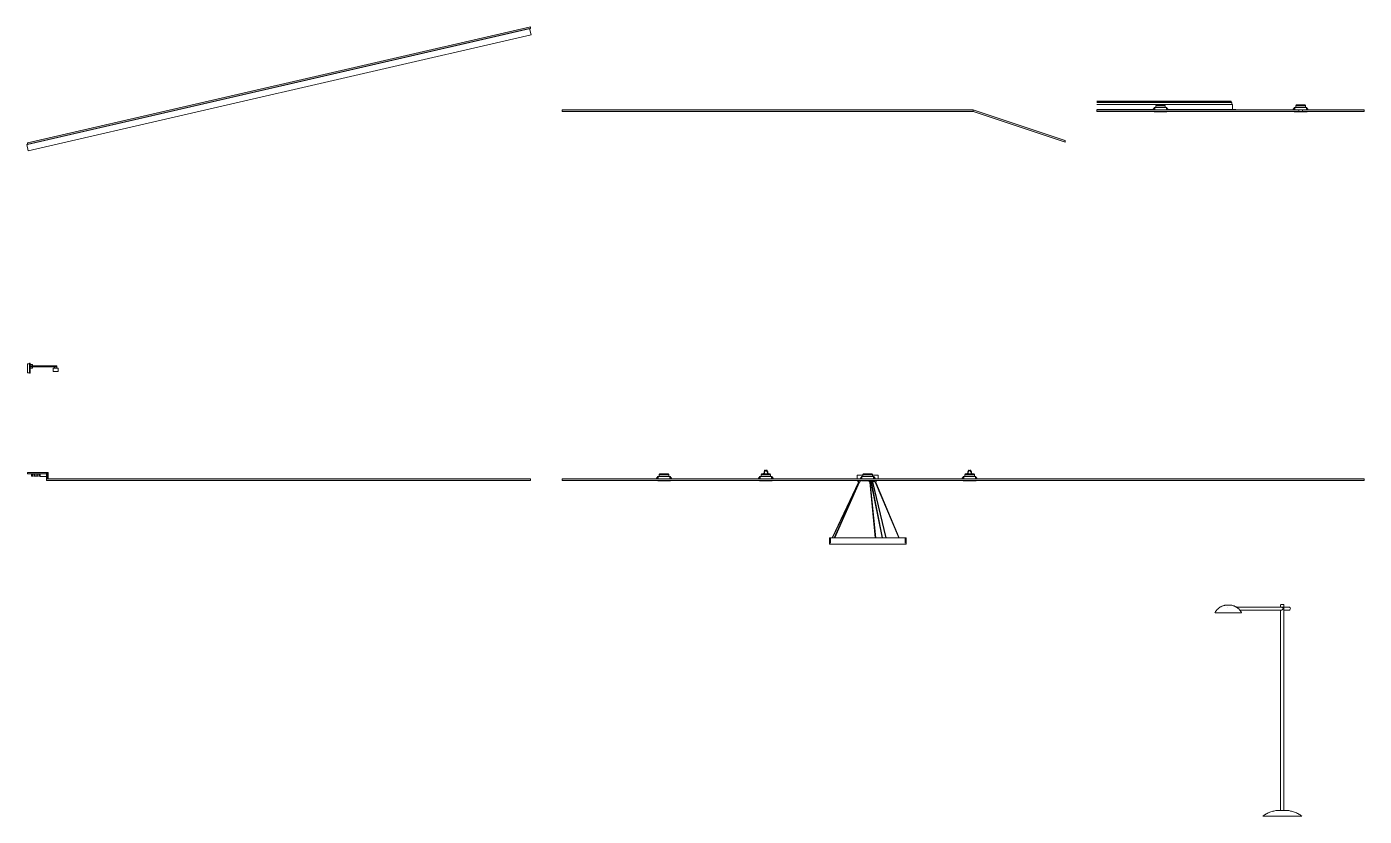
# Model space of a CAD drawing. Header units: centimetres. Extents: x -1760 to -168, y 8 to 673.
# Drawn here: x -1760 to -709, y 8 to 628 of the extents above; entities that cross this region are included whole.
import ezdxf

# ---------------------------------------------------------------- set-up
doc = ezdxf.new("R2010")
doc.units = ezdxf.units.CM
for name, color, linetype, lineweight in [('A-CLNG', 7, 'Continuous', 15), ('A-CLNG-PATT', 7, 'Continuous', 15), ('A-GENM', 7, 'Continuous', 9), ('A-GLAZ-CWMG', 7, 'Continuous', 9), ('A-WALL', 7, 'Continuous', 9), ('A-WALL-PATT', 7, 'Continuous', 9), ('E-LITE-EQPM', 7, 'Continuous', 9)]:
    doc.layers.add(name, color=color, linetype=linetype, lineweight=lineweight)

# ---------------------------------------------------------------- blocks, each defined once
blk = doc.blocks.new('Rectangular Mullion - TEC_LAMEL-1615011-3-3')
at = {"layer": 'A-GLAZ-CWMG', "color": 253, "lineweight": 5, "true_color": 0xaaaaaa}
for p, q in [((-1364.7, 627.1), (-1759.7, 535.9)), ((-1758.6, 531), (-1363.6, 622.2)), ((-1363.6, 622.2), (-1364.7, 627.1)), ((-1759.7, 535.9), (-1758.6, 531))]:
    blk.add_line(p, q, dxfattribs=at)
blk = doc.blocks.new('ClearAccent-RS060B-3D - 1xLED5-36-_830-1748872-3-3')
at = {"layer": 'E-LITE-EQPM', "lineweight": 5}
for p, q in [((-1263.9, 275.1), (-1265.2, 273.2)), ((-1264.9, 273.2), (-1263.7, 275)), ((-1263.7, 275), (-1263.9, 275.1)), ((-1263.7, 275), (-1263.7, 273.3)), ((-1263.7, 275), (-1254.6, 275)), ((-1263.7, 273.3), (-1263.6, 273.2)), ((-1263.7, 273.3), (-1254.6, 273.3)), ((-1262.9, 275.2), (-1263.1, 275)), ((-1262.5, 277), (-1262.9, 276.6)), ((-1262.9, 276.6), (-1262.9, 275.2)), ((-1255.4, 276.6), (-1262.9, 276.6)), ((-1262.9, 275.2), (-1255.4, 275.2)), ((-1255.4, 275.2), (-1262.9, 275.2)), ((-1262.5, 277), (-1255.8, 277)), ((-1262.4, 275.2), (-1262.4, 275)), ((-1255.4, 276.6), (-1255.8, 277)), ((-1255.8, 275), (-1255.8, 275.2)), ((-1255.4, 275.2), (-1255.4, 276.6)), ((-1255.2, 275), (-1255.4, 275.2)), ((-1254.4, 275.1), (-1254.6, 275)), ((-1254.6, 275), (-1253.3, 273.2)), ((-1254.6, 273.3), (-1254.6, 275)), ((-1254.6, 273.2), (-1254.6, 273.3)), ((-1253.1, 273.2), (-1254.4, 275.1)), ((-1264.1, 272), (-1264.1, 271.5)), ((-1254.1, 271.5), (-1264.1, 271.5)), ((-1254.1, 271.5), (-1254.1, 272))]:
    blk.add_line(p, q, dxfattribs=at)
blk = doc.blocks.new('Stehleuchte Verlängerungsarm - 1521lm _ 2700K _ 1600x600mm-1640303-3-3')
at = {"layer": 'E-LITE-EQPM', "lineweight": 5}
for p, q in [((-816.2, 172.4), (-816.4, 172.4)), ((-774.4, 172.4), (-809.7, 172.4)), ((-806.8, 169.9), (-774.4, 169.9)), ((-774.8, 174.3), (-774.8, 172.4)), ((-774.8, 170), (-774.8, 12.5)), ((-773.1, 174.3), (-774.4, 174.3)), ((-774.4, 174.3), (-772.6, 174.3)), ((-772.6, 174.3), (-772.4, 174.3)), ((-768.1, 172.4), (-772.6, 172.4)), ((-772.6, 169.9), (-768.1, 169.9)), ((-772.2, 172), (-772.2, 174.3)), ((-772.2, 12.5), (-772.2, 170.3)), ((-808.6, 168), (-826.2, 168)), ((-805.6, 168), (-808.6, 168)), ((-788.7, 8), (-784.3, 8)), ((-784.3, 8), (-758.3, 8))]:
    blk.add_line(p, q, dxfattribs=at)
at = {"layer": 'E-LITE-EQPM', "lineweight": 5, "flags": 128}
for points in [[(-826.4, 168), (-826.2, 168.4), (-825.9, 168.8), (-825.7, 169.1), (-825.5, 169.5), (-825.2, 169.8), (-824.9, 170.2), (-824.6, 170.5), (-824.3, 170.8), (-824, 171.1), (-823.7, 171.4), (-823.3, 171.7), (-823, 171.9), (-822.6, 172.2), (-822.3, 172.4), (-821.9, 172.6), (-821.5, 172.8), (-821.1, 173), (-820.7, 173.2), (-820.3, 173.3), (-819.9, 173.5), (-819.4, 173.6), (-819, 173.7), (-818.6, 173.8), (-818.2, 173.9), (-817.7, 173.9), (-817.3, 174), (-816.9, 174), (-816.6, 174)], [(-815.5, 174), (-815.5, 174), (-815.5, 174), (-815.5, 174), (-815.5, 174), (-815.6, 174), (-815.6, 174), (-815.6, 174), (-815.6, 174), (-815.7, 174), (-815.7, 174), (-815.7, 174), (-815.7, 174), (-815.8, 174), (-815.8, 174), (-815.8, 174), (-815.8, 174), (-815.9, 174), (-815.9, 174), (-815.9, 174), (-816, 174), (-816, 174), (-816, 174), (-816, 174), (-816.1, 174), (-816.1, 174), (-816.1, 174), (-816.1, 174), (-816.2, 174), (-816.2, 174), (-816.2, 174), (-816.2, 174), (-816.3, 174), (-816.3, 174), (-816.3, 174), (-816.3, 174), (-816.4, 174), (-816.4, 174), (-816.4, 174), (-816.4, 174), (-816.4, 174), (-816.5, 174), (-816.5, 174), (-816.5, 174), (-816.5, 174), (-816.5, 174), (-816.5, 174), (-816.6, 174), (-816.6, 174), (-816.6, 174), (-816.6, 174), (-816.6, 174), (-816.6, 174), (-816.6, 174), (-816.6, 174), (-816.6, 174), (-816.6, 174), (-816.6, 174), (-816.6, 174), (-816.6, 174)], [(-816.6, 174), (-816.6, 174), (-816.6, 174), (-816.6, 174), (-816.6, 174), (-816.6, 174), (-816.6, 174), (-816.6, 174), (-816.6, 174), (-816.6, 174), (-816.6, 174), (-816.6, 174), (-816.6, 174), (-816.5, 174), (-816.5, 174), (-816.5, 174), (-816.5, 174), (-816.5, 174), (-816.5, 174), (-816.4, 174), (-816.4, 174)], [(-816.4, 174), (-816.4, 174), (-816.4, 174), (-816.4, 174), (-816.3, 174), (-816.3, 174), (-816.3, 174), (-816.3, 174), (-816.3, 174), (-816.2, 174), (-816.2, 174), (-816.2, 174), (-816.2, 174), (-816.1, 174), (-816.1, 174), (-816.1, 174), (-816, 174), (-816, 174), (-816, 174), (-816, 174), (-815.9, 174), (-815.9, 174), (-815.9, 174), (-815.8, 174), (-815.8, 174), (-815.8, 174), (-815.8, 174), (-815.7, 174), (-815.7, 174), (-815.7, 174), (-815.7, 174), (-815.6, 174), (-815.6, 174), (-815.6, 174), (-815.6, 174), (-815.5, 174), (-815.5, 174), (-815.5, 174), (-815.5, 174), (-815.5, 174), (-815.4, 174), (-815.4, 174), (-815.4, 174), (-815.4, 174), (-815.4, 174), (-815.4, 174), (-815.3, 174), (-815.3, 174), (-815.3, 174), (-815.3, 174), (-815.3, 174), (-815.3, 174), (-815.3, 174), (-815.3, 174), (-815.3, 174), (-815.3, 174), (-815.3, 174), (-815.3, 174), (-815.2, 174), (-815.2, 174)], [(-815.2, 174), (-815.2, 174), (-815.3, 174), (-815.3, 174), (-815.3, 174), (-815.3, 174), (-815.3, 174), (-815.3, 174), (-815.3, 174), (-815.3, 174), (-815.3, 174), (-815.3, 174), (-815.3, 174), (-815.3, 174), (-815.4, 174), (-815.4, 174), (-815.4, 174), (-815.4, 174), (-815.4, 174), (-815.4, 174), (-815.5, 174)], [(-815.2, 174), (-814.8, 174), (-814.4, 173.9), (-813.9, 173.9), (-813.5, 173.8), (-813.1, 173.8), (-812.7, 173.7), (-812.2, 173.5), (-811.8, 173.4), (-811.4, 173.3), (-811, 173.1), (-810.6, 172.9), (-810.2, 172.7), (-809.8, 172.5), (-809.5, 172.3), (-809.1, 172.1), (-808.7, 171.8), (-808.4, 171.5), (-808.1, 171.3), (-807.7, 171), (-807.4, 170.7), (-807.1, 170.3), (-806.8, 170), (-806.6, 169.7), (-806.3, 169.3), (-806.1, 169), (-805.8, 168.6), (-805.6, 168.2), (-805.5, 168)], [(-788.7, 8), (-788.1, 8.5), (-787.5, 9), (-786.8, 9.4), (-786.1, 9.8), (-785.4, 10.2), (-784.7, 10.6), (-783.9, 10.9), (-783.2, 11.2), (-782.4, 11.5), (-781.6, 11.7), (-780.9, 11.9), (-780.1, 12.1), (-779.3, 12.2), (-778.5, 12.4), (-777.7, 12.4), (-776.9, 12.5), (-776.1, 12.5), (-776, 12.5)], [(-775.3, 12.5), (-775.4, 12.5), (-775.4, 12.5), (-775.5, 12.5), (-775.6, 12.5), (-775.6, 12.5), (-775.7, 12.5), (-775.7, 12.5), (-775.8, 12.5), (-775.8, 12.5), (-775.9, 12.5), (-775.9, 12.5), (-775.9, 12.5), (-776, 12.5), (-776, 12.5), (-776, 12.5), (-776, 12.5), (-776, 12.5), (-776, 12.5), (-776, 12.5), (-776, 12.5)], [(-776, 12.5), (-776, 12.5), (-776, 12.5), (-776, 12.5), (-776, 12.5), (-776, 12.5), (-776, 12.5), (-775.9, 12.5), (-775.9, 12.5), (-775.9, 12.5), (-775.8, 12.5), (-775.8, 12.5), (-775.8, 12.5), (-775.7, 12.5), (-775.7, 12.5), (-775.6, 12.5), (-775.5, 12.5), (-775.5, 12.5), (-775.4, 12.5), (-775.3, 12.5), (-775.3, 12.5), (-775.2, 12.5), (-775.1, 12.5), (-775, 12.5), (-775, 12.5), (-774.9, 12.5), (-774.8, 12.5), (-774.7, 12.5), (-774.6, 12.5), (-774.5, 12.5), (-774.4, 12.5), (-774.3, 12.5), (-774.2, 12.5), (-774.1, 12.5), (-774, 12.5), (-773.9, 12.5), (-773.8, 12.5), (-773.7, 12.5), (-773.6, 12.5), (-773.5, 12.5), (-773.4, 12.5), (-773.3, 12.5), (-773.2, 12.5), (-773.1, 12.5), (-773, 12.5), (-772.9, 12.5), (-772.8, 12.5), (-772.7, 12.5), (-772.6, 12.5), (-772.5, 12.5), (-772.4, 12.5), (-772.4, 12.5), (-772.3, 12.5), (-772.2, 12.5), (-772.1, 12.5), (-772, 12.5), (-771.9, 12.5), (-771.9, 12.5), (-771.8, 12.5), (-771.7, 12.5)], [(-771, 12.5), (-771, 12.5), (-771, 12.5), (-771, 12.5), (-771, 12.5), (-771, 12.5), (-771, 12.5), (-771.1, 12.5), (-771.1, 12.5), (-771.1, 12.5), (-771.2, 12.5), (-771.2, 12.5), (-771.3, 12.5), (-771.3, 12.5), (-771.4, 12.5), (-771.4, 12.5), (-771.5, 12.5), (-771.5, 12.5), (-771.6, 12.5), (-771.7, 12.5), (-771.7, 12.5), (-771.8, 12.5), (-771.9, 12.5), (-772, 12.5), (-772, 12.5), (-772.1, 12.5), (-772.2, 12.5), (-772.3, 12.5), (-772.4, 12.5), (-772.5, 12.5), (-772.6, 12.5), (-772.7, 12.5), (-772.8, 12.5), (-772.9, 12.5), (-773, 12.5), (-773.1, 12.5), (-773.2, 12.5), (-773.3, 12.5), (-773.4, 12.5), (-773.5, 12.5), (-773.6, 12.5), (-773.7, 12.5), (-773.8, 12.5), (-773.9, 12.5), (-774, 12.5), (-774.1, 12.5), (-774.2, 12.5), (-774.3, 12.5), (-774.4, 12.5), (-774.5, 12.5), (-774.6, 12.5), (-774.7, 12.5), (-774.7, 12.5), (-774.8, 12.5), (-774.9, 12.5), (-775, 12.5), (-775.1, 12.5), (-775.2, 12.5), (-775.2, 12.5), (-775.3, 12.5)], [(-771.7, 12.5), (-771.6, 12.5), (-771.6, 12.5), (-771.5, 12.5), (-771.4, 12.5), (-771.4, 12.5), (-771.3, 12.5), (-771.3, 12.5), (-771.2, 12.5), (-771.2, 12.5), (-771.2, 12.5), (-771.1, 12.5), (-771.1, 12.5), (-771.1, 12.5), (-771, 12.5), (-771, 12.5), (-771, 12.5), (-771, 12.5), (-771, 12.5), (-771, 12.5), (-771, 12.5)], [(-771, 12.5), (-770.2, 12.5), (-769.4, 12.4), (-768.5, 12.4), (-767.7, 12.2), (-767, 12.1), (-766.2, 11.9), (-765.4, 11.7), (-764.6, 11.5), (-763.9, 11.2), (-763.1, 10.9), (-762.4, 10.6), (-761.6, 10.2), (-760.9, 9.8), (-760.2, 9.4), (-759.6, 9), (-758.9, 8.5), (-758.3, 8), (-758.3, 8)]]:
    blk.add_lwpolyline(points, dxfattribs=at)
at = {"layer": 'E-LITE-EQPM', "lineweight": 5}
for start_param, end_param in [(4.712389, 6.49927), (2.925508, 4.712389)]:
    blk.add_ellipse((-768.1, 171.2), major_axis=(0, 1.27), ratio=0.707107, start_param=start_param, end_param=end_param, dxfattribs=at)
for points, knots in [([(-774.5, 172.4), (-774.5, 172.4), (-774.5, 172.4), (-774.4, 172.4), (-774.2, 172.4), (-774.1, 172.4), (-774, 172.3), (-773.9, 172.3), (-773.8, 172.2), (-773.7, 172.2), (-773.6, 172.1), (-773.4, 172), (-773.3, 171.8), (-773.2, 171.7), (-773.1, 171.7), (-773.1, 171.6), (-773, 171.6), (-773, 171.5), (-772.9, 171.4), (-772.9, 171.3), (-772.9, 171.2)], [0.4722222, 0.4722222, 0.4722222, 0.4722222, 0.5, 0.5277778, 0.5555556, 0.6111111, 0.6388889, 0.6666667, 0.6805556, 0.6944444, 0.7222222, 0.7777778, 0.8333333, 0.8611111, 0.875, 0.8888889, 0.9027778, 0.9166667, 0.9444444, 1, 1, 1, 1]), ([(-772.9, 171.2), (-772.9, 171.1), (-772.9, 171), (-773, 170.8), (-773, 170.8), (-773.1, 170.7), (-773.1, 170.7), (-773.2, 170.6), (-773.3, 170.5), (-773.4, 170.4), (-773.6, 170.2), (-773.7, 170.2), (-773.8, 170.1), (-773.8, 170.1), (-773.9, 170.1), (-774, 170), (-774.1, 170), (-774.2, 169.9), (-774.4, 169.9), (-774.5, 169.9), (-774.5, 169.9), (-774.5, 169.9)], [0, 0, 0, 0, 0.0555556, 0.0833333, 0.0972222, 0.1111111, 0.125, 0.1388889, 0.1666667, 0.2222222, 0.2777778, 0.3055556, 0.3194444, 0.3333333, 0.3472222, 0.3611111, 0.3888889, 0.4444444, 0.4722222, 0.5, 0.5277778, 0.5277778, 0.5277778, 0.5277778]), ([(-773.3, 172.2), (-773.3, 172.2), (-773.3, 172.2), (-773.4, 172.2), (-773.4, 172.1), (-773.4, 172.1)], [0.66666667, 0.66666667, 0.66666667, 0.66666667, 0.68055556, 0.69444444, 0.71535118, 0.71535118, 0.71535118, 0.71535118]), ([(-772.9, 172.4), (-772.9, 172.4), (-772.9, 172.4), (-773, 172.3), (-773.1, 172.3), (-773.2, 172.3), (-773.2, 172.2), (-773.3, 172.2)], [0.57135922, 0.57135922, 0.57135922, 0.57135922, 0.58333333, 0.61111111, 0.63888889, 0.65277778, 0.66666667, 0.66666667, 0.66666667, 0.66666667]), ([(-772.4, 171.2), (-772.4, 171.3), (-772.3, 171.4), (-772.3, 171.5), (-772.3, 171.6), (-772.3, 171.6), (-772.3, 171.7), (-772.2, 171.7), (-772.2, 171.8), (-772.2, 172), (-772.2, 172.1), (-772.2, 172.2), (-772.2, 172.2), (-772.2, 172.3), (-772.3, 172.3), (-772.3, 172.3), (-772.3, 172.4), (-772.3, 172.4), (-772.4, 172.4)], [0, 0, 0, 0, 0.0555556, 0.0833333, 0.0972222, 0.1111111, 0.125, 0.1388889, 0.1666667, 0.2222222, 0.2777778, 0.3055556, 0.3194444, 0.3333333, 0.3472222, 0.3611111, 0.3888889, 0.4020958, 0.4020958, 0.4020958, 0.4020958]), ([(-772.2, 170.3), (-772.2, 170.3), (-772.2, 170.4), (-772.2, 170.5), (-772.2, 170.6), (-772.3, 170.7), (-772.3, 170.7), (-772.3, 170.8), (-772.3, 170.8), (-772.3, 171), (-772.4, 171.1), (-772.4, 171.2)], [0.7577495, 0.7577495, 0.7577495, 0.7577495, 0.7777778, 0.8333333, 0.8611111, 0.875, 0.8888889, 0.9027778, 0.9166667, 0.9444444, 1, 1, 1, 1])]:
    blk.add_open_spline(points, degree=3, knots=knots, dxfattribs=at)
blk = doc.blocks.new('LED STRIP PHOTO_0010 - LED-1642415-3-3')
at = {"layer": 'E-LITE-EQPM', "lineweight": 5}
for p, q in [((-1749.1, 277), (-1744.1, 277)), ((-1749.1, 275), (-1749.1, 277)), ((-1744.1, 275), (-1749.1, 275)), ((-1744.1, 275), (-1744.1, 277))]:
    blk.add_line(p, q, dxfattribs=at)
blk = doc.blocks.new('TRACK LIGHT MAYTONI SYS LINE - 180-1621506-3-3')
at = {"layer": 'E-LITE-EQPM', "lineweight": 5}
for p, q in [((-1183.6, 273.2), (-1183.6, 273.3)), ((-1180.6, 277.4), (-1181.2, 277.4)), ((-1181.2, 277), (-1181.2, 277.4)), ((-1181.1, 277.1), (-1181.1, 277)), ((-1181.1, 277.1), (-1180, 277.1)), ((-1180.2, 278.9), (-1180.6, 278.9)), ((-1180.6, 277.4), (-1180.6, 278.9)), ((-1180.3, 278.6), (-1180.3, 277.2)), ((-1180.3, 278.6), (-1179.9, 278.6)), ((-1180, 277.2), (-1180.3, 277.2)), ((-1179.7, 279.6), (-1180.2, 279.6)), ((-1180.2, 278.9), (-1180.2, 279.6)), ((-1179.5, 279.9), (-1180.1, 279.9)), ((-1180.1, 279.8), (-1180.1, 279.9)), ((-1180.1, 279.8), (-1179.7, 279.8)), ((-1180, 277.2), (-1180, 277.1)), ((-1179.9, 279.4), (-1179.9, 278.6)), ((-1179.9, 279.4), (-1178.3, 279.4)), ((-1179.7, 279.6), (-1179.7, 279.8)), ((-1179.5, 279.9), (-1179.5, 279.6)), ((-1178.8, 279.6), (-1179.5, 279.6)), ((-1178.8, 279.6), (-1178.8, 279.9)), ((-1178.2, 279.9), (-1178.8, 279.9)), ((-1178.6, 279.8), (-1178.6, 279.6)), ((-1178.6, 279.8), (-1178.2, 279.8)), ((-1178.1, 279.6), (-1178.6, 279.6)), ((-1178.3, 278.6), (-1178.3, 279.4)), ((-1178.3, 278.6), (-1178, 278.6)), ((-1178, 277.2), (-1178.3, 277.2)), ((-1178.3, 277.1), (-1178.3, 277.2)), ((-1178.3, 277.1), (-1177.2, 277.1)), ((-1178.2, 279.9), (-1178.2, 279.8)), ((-1178.1, 279.6), (-1178.1, 278.9)), ((-1177.7, 278.9), (-1178.1, 278.9)), ((-1178, 277.2), (-1178, 278.6)), ((-1177.7, 278.9), (-1177.7, 277.4)), ((-1177.1, 277.4), (-1177.7, 277.4)), ((-1177.2, 277), (-1177.2, 277.1)), ((-1177.1, 277.4), (-1177.1, 277)), ((-1174.6, 273.3), (-1174.6, 273.2))]:
    blk.add_line(p, q, dxfattribs=at)
blk = doc.blocks.new('Nachttisch-Leuchte Gelenkarm - 470lm _ 3200K _ 220x420-V9-3-3')
at = {"layer": 'E-LITE-EQPM', "lineweight": 5}
for p, q in [((-1759.1, 356.6), (-1759.1, 363.6)), ((-1759.1, 363.6), (-1757.6, 363.6)), ((-1757.6, 356.1), (-1757.6, 364.1)), ((-1757.6, 364.1), (-1757.1, 364.1)), ((-1757.1, 364.1), (-1757.1, 356.1)), ((-1757.1, 358.5), (-1757.1, 358.5)), ((-1757.1, 358), (-1757.1, 358)), ((-1757.1, 358), (-1757.1, 358)), ((-1757.1, 357.5), (-1757.1, 357.5)), ((-1757, 363.1), (-1756, 363.1)), ((-1757, 363.1), (-1757, 362.1)), ((-1756, 362.1), (-1757, 362.1)), ((-1757, 361.1), (-1756, 361.1)), ((-1757, 361.1), (-1757, 360.1)), ((-1756, 360.1), (-1757, 360.1)), ((-1756.8, 362.1), (-1756.8, 361.1)), ((-1756, 363.1), (-1755.2, 363.1)), ((-1756, 362.1), (-1755.9, 362.1)), ((-1755.9, 361.1), (-1756, 361.1)), ((-1755.2, 360.1), (-1756, 360.1)), ((-1755.8, 362.1), (-1755.7, 362.1)), ((-1755.7, 361.1), (-1755.8, 361.1)), ((-1755.6, 362.1), (-1755.6, 362.1)), ((-1755.6, 362.1), (-1755.5, 362.1)), ((-1755.5, 361.1), (-1755.6, 361.1)), ((-1755.6, 361.1), (-1755.6, 361.1)), ((-1755.5, 362.1), (-1736.5, 362.1)), ((-1736.5, 361.1), (-1755.5, 361.1)), ((-1755.2, 362.1), (-1755.2, 363.1)), ((-1755.2, 360.1), (-1755.2, 361.1)), ((-1739, 360.1), (-1739, 357.6)), ((-1735, 360.1), (-1739, 360.1)), ((-1739, 357.6), (-1735, 357.6)), ((-1737.8, 361.1), (-1737.8, 360.1)), ((-1736.5, 362.1), (-1736.2, 362.1)), ((-1736.4, 361.1), (-1736.5, 361.1)), ((-1736.3, 361.1), (-1736.3, 361.1)), ((-1736.2, 361.1), (-1736.2, 362.1)), ((-1736.2, 360.1), (-1736.2, 361.1)), ((-1735, 357.6), (-1735, 360.1)), ((-1757.6, 356.6), (-1759.1, 356.6)), ((-1757.1, 356.1), (-1757.6, 356.1))]:
    blk.add_line(p, q, dxfattribs=at)
blk = doc.blocks.new('TRACK LIGHT MAYTONI SYS G - TRACK LIGHT MAYTONI SYS-1679059-3-3')
at = {"layer": 'E-LITE-EQPM', "lineweight": 5}
for p, q in [((-813.7, 569.9), (-919.1, 569.9)), ((-919.1, 569.8), (-813.7, 569.8)), ((-813.6, 569.6), (-919.1, 569.6)), ((-813.2, 568.9), (-919.1, 568.9)), ((-812.6, 567.4), (-919.1, 567.4)), ((-814.1, 569.8), (-814.1, 569.6)), ((-813.7, 569.9), (-813.7, 569.8)), ((-813.6, 569.6), (-813.6, 568.9)), ((-813.2, 568.9), (-813.2, 567.4)), ((-812.6, 567.4), (-812.6, 563.4)), ((-875, 563.4), (-919.1, 563.4)), ((-919.1, 561.8), (-874.1, 561.8)), ((-873.7, 563.4), (-874.8, 563.4)), ((-863.5, 563.4), (-864.6, 563.4)), ((-864.1, 561.8), (-812.6, 561.8)), ((-810.1, 563.4), (-863.2, 563.4)), ((-812.6, 562), (-812.6, 561.8)), ((-810.1, 563.4), (-810.1, 563.2))]:
    blk.add_line(p, q, dxfattribs=at)
blk = doc.blocks.new('ClearAccent-RS060B-3D - 1xLED5-36-_830 IP44-V10-3-3')
at = {"layer": 'E-LITE-EQPM', "lineweight": 5}
for p, q in [((-873.9, 565.1), (-875.2, 563.2)), ((-874.9, 563.2), (-873.7, 565)), ((-874.1, 562), (-874.1, 561.5)), ((-864.1, 561.5), (-874.1, 561.5)), ((-873.7, 565), (-873.9, 565.1)), ((-873.7, 565), (-873.7, 563.3)), ((-873.7, 565), (-864.6, 565)), ((-873.7, 563.3), (-873.6, 563.2)), ((-873.7, 563.3), (-864.6, 563.3)), ((-872.9, 565.2), (-873.1, 565)), ((-872.5, 567), (-872.9, 566.6)), ((-872.9, 566.6), (-872.9, 565.2)), ((-865.4, 566.6), (-872.9, 566.6)), ((-872.9, 565.2), (-865.4, 565.2)), ((-865.4, 565.2), (-872.9, 565.2)), ((-872.5, 567), (-865.8, 567)), ((-872.4, 565.2), (-872.4, 565)), ((-865.4, 566.6), (-865.8, 567)), ((-865.8, 565), (-865.8, 565.2)), ((-865.4, 565.2), (-865.4, 566.6)), ((-865.2, 565), (-865.4, 565.2)), ((-864.4, 565.1), (-864.6, 565)), ((-864.6, 565), (-863.3, 563.2)), ((-864.6, 563.3), (-864.6, 565)), ((-864.6, 563.2), (-864.6, 563.3)), ((-863.1, 563.2), (-864.4, 565.1)), ((-864.1, 561.5), (-864.1, 562))]:
    blk.add_line(p, q, dxfattribs=at)
blk = doc.blocks.new('ClearAccent-RS060B-3D - 1xLED5-36-_830 IP44-V11-3-3')
at = {"layer": 'E-LITE-EQPM', "lineweight": 5}
for p, q in [((-763.9, 565.1), (-765.2, 563.2)), ((-764.9, 563.2), (-763.7, 565)), ((-764.1, 562), (-764.1, 561.5)), ((-754.1, 561.5), (-764.1, 561.5)), ((-763.7, 565), (-763.9, 565.1)), ((-763.7, 565), (-763.7, 563.3)), ((-763.7, 565), (-754.6, 565)), ((-763.7, 563.3), (-763.6, 563.2)), ((-763.7, 563.3), (-754.6, 563.3)), ((-762.9, 565.2), (-763.1, 565)), ((-762.5, 567), (-762.9, 566.6)), ((-762.9, 566.6), (-762.9, 565.2)), ((-755.4, 566.6), (-762.9, 566.6)), ((-762.9, 565.2), (-755.4, 565.2)), ((-755.4, 565.2), (-762.9, 565.2)), ((-762.5, 567), (-755.8, 567)), ((-762.4, 565.2), (-762.4, 565)), ((-761.6, 562), (-756.7, 562)), ((-760.7, 563.2), (-757.6, 563.2)), ((-755.4, 566.6), (-755.8, 567)), ((-755.8, 565), (-755.8, 565.2)), ((-755.4, 565.2), (-755.4, 566.6)), ((-755.2, 565), (-755.4, 565.2)), ((-754.4, 565.1), (-754.6, 565)), ((-754.6, 565), (-753.3, 563.2)), ((-754.6, 563.3), (-754.6, 565)), ((-754.6, 563.2), (-754.6, 563.3)), ((-753.1, 563.2), (-754.4, 565.1)), ((-754.1, 561.5), (-754.1, 562))]:
    blk.add_line(p, q, dxfattribs=at)
blk = doc.blocks.new('CURTAIN RAIL - CURTAIN RAIL-1696591-3-3')
at = {"layer": 'A-GENM', "lineweight": 5}
for p, q in [((-1749.1, 277), (-1756.1, 277)), ((-1756.1, 277), (-1756.1, 275.3)), ((-1756.1, 275.3), (-1755, 275.3)), ((-1755.9, 276.8), (-1755.5, 276.8)), ((-1755.9, 275.5), (-1755.9, 276.8)), ((-1755.5, 275.5), (-1755.9, 275.5)), ((-1755.5, 276.8), (-1755.5, 275.5)), ((-1755.3, 275.5), (-1755.3, 276.8)), ((-1755.3, 276.8), (-1753.8, 276.8)), ((-1755, 275.5), (-1755.3, 275.5)), ((-1755, 275.3), (-1755, 275.5)), ((-1753.8, 275.5), (-1754.1, 275.5)), ((-1754.1, 275.5), (-1754.1, 275.3)), ((-1754.1, 275.3), (-1751.1, 275.3)), ((-1753.8, 276.8), (-1753.8, 275.5)), ((-1753.6, 275.5), (-1753.6, 276.8)), ((-1753.6, 276.8), (-1751.6, 276.8)), ((-1751.6, 275.5), (-1753.6, 275.5)), ((-1751.6, 276.8), (-1751.6, 275.5)), ((-1751.4, 275.5), (-1751.4, 276.8)), ((-1751.4, 276.8), (-1749.9, 276.8)), ((-1751.1, 275.5), (-1751.4, 275.5)), ((-1751.1, 275.3), (-1751.1, 275.5)), ((-1749.9, 275.5), (-1750.2, 275.5)), ((-1750.2, 275.5), (-1750.2, 275.3)), ((-1750.2, 275.3), (-1749.1, 275.3)), ((-1749.9, 276.8), (-1749.9, 275.5)), ((-1749.7, 276.8), (-1749.3, 276.8)), ((-1749.7, 275.5), (-1749.7, 276.8)), ((-1749.3, 275.5), (-1749.7, 275.5)), ((-1749.3, 276.8), (-1749.3, 275.5))]:
    blk.add_line(p, q, dxfattribs=at)
blk = doc.blocks.new('ВИСЯЩ КРЪГ ЕДИНИЧЕН - ВИСЯЩ КРЪГ ЕДИНИЧЕН-1618492-3-3')
at = {"layer": 'E-LITE-EQPM', "lineweight": 5}
for p, q in [((-1107.4, 276.1), (-1107.4, 273.2)), ((-1103, 276.1), (-1107.4, 276.1)), ((-1090.9, 276.1), (-1095.3, 276.1)), ((-1090.9, 273.2), (-1090.9, 276.1)), ((-1106, 270.6), (-1125.4, 226.9)), ((-1125.1, 226.9), (-1105.7, 270.5)), ((-1107.4, 272), (-1107.4, 271.8)), ((-1104.2, 271.8), (-1107.4, 271.8)), ((-1106.5, 271.8), (-1106.5, 270.9)), ((-1105, 270.9), (-1106.5, 270.9)), ((-1106, 270.9), (-1106, 270.6)), ((-1105.7, 270.5), (-1105.7, 270.9)), ((-1105, 270.9), (-1105, 271.8)), ((-1098.1, 271.5), (-1098.1, 270.9)), ((-1096.7, 270.9), (-1098.1, 270.9)), ((-1097.6, 270.9), (-1097.6, 270.5)), ((-1097.6, 270.5), (-1093.2, 226.9)), ((-1097.3, 270.6), (-1097.3, 270.9)), ((-1092.9, 226.9), (-1097.3, 270.6)), ((-1096.7, 270.9), (-1096.7, 271.5)), ((-1090.9, 271.8), (-1094.1, 271.8)), ((-1093.8, 271.8), (-1093.8, 270.9)), ((-1092.4, 270.9), (-1093.8, 270.9)), ((-1093.2, 270.9), (-1093.2, 270.5)), ((-1093.2, 270.5), (-1074.8, 226.9)), ((-1092.9, 270.6), (-1092.9, 270.9)), ((-1074.4, 226.9), (-1092.9, 270.6)), ((-1092.4, 270.9), (-1092.4, 271.8)), ((-1090.9, 271.8), (-1090.9, 272)), ((-1129.2, 226.9), (-1129.2, 221.9)), ((-1129.2, 226.9), (-1069, 226.9)), ((-1129.2, 221.9), (-1069, 221.9)), ((-1128.5, 226.3), (-1128.5, 222.5)), ((-1069.8, 222.5), (-1069.8, 226.3)), ((-1069, 221.9), (-1069, 226.9))]:
    blk.add_line(p, q, dxfattribs=at)
for points in [[(-1105.7, 270.5), (-1105.7, 270.5), (-1105.7, 270.5), (-1105.7, 270.5), (-1105.7, 270.5), (-1105.7, 270.5), (-1105.7, 270.5), (-1105.8, 270.6), (-1105.8, 270.6), (-1105.9, 270.6), (-1105.9, 270.6), (-1105.9, 270.6), (-1106, 270.6), (-1106, 270.6)], [(-1106, 270.6), (-1106, 270.6), (-1106, 270.6), (-1106, 270.6)], [(-1097.6, 270.5), (-1097.6, 270.5), (-1097.6, 270.5), (-1097.6, 270.5)], [(-1097.3, 270.6), (-1097.3, 270.6), (-1097.3, 270.5), (-1097.3, 270.5), (-1097.3, 270.5), (-1097.3, 270.5), (-1097.4, 270.5), (-1097.4, 270.5), (-1097.5, 270.5), (-1097.5, 270.5)], [(-1093.2, 270.5), (-1093.2, 270.5), (-1093.2, 270.5), (-1093.2, 270.5), (-1093.2, 270.5)], [(-1092.9, 270.6), (-1092.9, 270.6), (-1092.9, 270.6), (-1092.9, 270.6), (-1092.9, 270.6)], [(-1092.9, 270.6), (-1092.9, 270.6), (-1092.9, 270.6), (-1092.9, 270.6)]]:
    blk.add_open_spline(points, degree=3, dxfattribs=at)
for points, knots in [([(-1097.5, 270.5), (-1097.5, 270.5), (-1097.5, 270.5), (-1097.6, 270.5), (-1097.6, 270.5), (-1097.6, 270.5), (-1097.6, 270.5)], [0, 0, 0, 0, 0.1666667, 0.25, 0.3333333, 0.4166667, 0.4166667, 0.4166667, 0.4166667]), ([(-1092.9, 270.6), (-1092.9, 270.6), (-1092.9, 270.6), (-1093, 270.6), (-1093, 270.6), (-1093.1, 270.6), (-1093.1, 270.5), (-1093.1, 270.5), (-1093.2, 270.5), (-1093.2, 270.5), (-1093.2, 270.5)], [0, 0, 0, 0, 0.1666667, 0.25, 0.3333333, 0.4166667, 0.5, 0.5833333, 0.6666667, 0.75, 0.75, 0.75, 0.75])]:
    blk.add_open_spline(points, degree=3, knots=knots, dxfattribs=at)
blk = doc.blocks.new('ВИСЯЩ КРЪГ ЕДИНИЧЕН - ВИСЯЩ КРЪГ ЕДИНИЧЕН-V14-3-3')
at = {"layer": 'E-LITE-EQPM', "lineweight": 5}
for p, q in [((-1106.3, 270.6), (-1127.1, 226.9)), ((-1126.8, 226.9), (-1106.2, 270.1)), ((-1106.9, 271.8), (-1106.9, 270.9)), ((-1106.5, 270.9), (-1106.9, 270.9)), ((-1106.3, 270.9), (-1106.3, 270.6)), ((-1106, 270.5), (-1106, 270.9)), ((-1096.5, 270.9), (-1096.7, 270.9)), ((-1096.6, 270.9), (-1096.6, 270.5)), ((-1096.6, 270.5), (-1087.9, 226.9)), ((-1095.8, 270.9), (-1096.5, 270.9)), ((-1096.3, 270.6), (-1096.3, 270.9)), ((-1087.6, 226.9), (-1096.3, 270.6)), ((-1095.8, 270.9), (-1095.8, 271.5)), ((-1095.4, 270.9), (-1095.8, 270.9)), ((-1095.5, 270.9), (-1095.5, 270.5)), ((-1095.5, 270.5), (-1084.9, 226.9)), ((-1094.7, 270.9), (-1095.4, 270.9)), ((-1095.2, 270.6), (-1095.2, 270.9)), ((-1084.6, 226.9), (-1095.2, 270.6)), ((-1094.7, 270.9), (-1094.7, 271.5))]:
    blk.add_line(p, q, dxfattribs=at)
for points in [[(-1106, 270.5), (-1106, 270.5), (-1106, 270.5), (-1106.1, 270.5), (-1106.1, 270.5), (-1106.1, 270.5), (-1106.2, 270.5), (-1106.2, 270.6), (-1106.3, 270.6), (-1106.3, 270.6), (-1106.3, 270.6), (-1106.3, 270.6)], [(-1106.3, 270.6), (-1106.3, 270.6), (-1106.3, 270.6), (-1106.3, 270.6)], [(-1095.5, 270.5), (-1095.5, 270.5), (-1095.5, 270.5), (-1095.5, 270.5), (-1095.5, 270.6), (-1095.4, 270.6), (-1095.4, 270.6), (-1095.4, 270.6), (-1095.3, 270.6), (-1095.3, 270.6), (-1095.3, 270.6)], [(-1095.2, 270.6), (-1095.2, 270.6), (-1095.2, 270.6), (-1095.2, 270.5), (-1095.2, 270.5), (-1095.3, 270.5), (-1095.3, 270.5), (-1095.4, 270.5), (-1095.4, 270.5), (-1095.4, 270.5), (-1095.4, 270.5)], [(-1095.2, 270.6), (-1095.2, 270.6), (-1095.2, 270.5), (-1095.2, 270.5), (-1095.3, 270.5), (-1095.3, 270.5), (-1095.4, 270.5), (-1095.4, 270.5), (-1095.4, 270.5), (-1095.4, 270.5)]]:
    blk.add_open_spline(points, degree=3, dxfattribs=at)
for points, knots in [([(-1096.3, 270.6), (-1096.4, 270.6), (-1096.4, 270.6), (-1096.5, 270.6), (-1096.5, 270.6), (-1096.5, 270.6), (-1096.6, 270.5), (-1096.6, 270.5), (-1096.6, 270.5), (-1096.6, 270.5)], [0, 0, 0, 0, 0.1666667, 0.25, 0.3333333, 0.4166667, 0.5, 0.5833333, 0.6666667, 0.6666667, 0.6666667, 0.6666667]), ([(-1096.3, 270.6), (-1096.3, 270.6), (-1096.3, 270.6), (-1096.3, 270.6), (-1096.3, 270.6), (-1096.3, 270.6), (-1096.3, 270.6), (-1096.3, 270.6)], [0.6333333, 0.6333333, 0.6333333, 0.6333333, 0.6666667, 0.75, 0.8333333, 0.9166667, 1, 1, 1, 1]), ([(-1095.4, 270.5), (-1095.5, 270.5), (-1095.5, 270.5), (-1095.5, 270.5), (-1095.5, 270.5)], [0, 0, 0, 0, 0.1666667, 0.25, 0.25, 0.25, 0.25])]:
    blk.add_open_spline(points, degree=3, knots=knots, dxfattribs=at)

msp = doc.modelspace()

# ---------------------------------------------------------------- hatches: boundary and pattern name
at = {"layer": 'A-CLNG-PATT', "true_color": 0xffff80}
for points in [[(-1759.1, 536), (-1364.1, 627.2), (-1364.1, 628.5), (-1759.1, 537.3)], [(-1207, 562), (-1016.3, 562), (-1016.3, 563.2), (-1339.1, 563.2), (-1339.1, 562), (-1236.7, 562)], [(-944.1, 537.7), (-944.1, 539), (-1016.3, 563.3), (-1016.3, 562), (-969.9, 546.4)], [(-1749.1, 277), (-1744.1, 277), (-1744.1, 278.2), (-1759.1, 278.2), (-1759.1, 277), (-1755.4, 277)], [(-1473.8, 272), (-1364.1, 272), (-1364.1, 273.2), (-1744.1, 273.2), (-1744.1, 272), (-1503.4, 272)], [(-1088.4, 272), (-709.1, 272), (-709.1, 273.2), (-1339.1, 273.2), (-1339.1, 272), (-1092.1, 272)]]:
    msp.add_hatch(color=51, dxfattribs=at).paths.add_polyline_path(points)
h = msp.add_hatch(color=51, dxfattribs=at)
h.paths.add_polyline_path([(-769.8, 562), (-760.6, 562), (-760.6, 563.2), (-919.1, 563.2), (-919.1, 562), (-777.2, 562)])
h.paths.add_polyline_path([(-709.1, 562), (-709.1, 563.2), (-757.7, 563.2), (-757.7, 562), (-732.7, 562)])
at = {"layer": 'A-WALL-PATT', "true_color": 0xffff80}
msp.add_hatch(color=51, dxfattribs=at).paths.add_polyline_path([(-1742.9, 273.2), (-1742.9, 278.2), (-1744.1, 278.2), (-1744.1, 273.2)])

# ---------------------------------------------------------------- linework, layer by layer
at = {"layer": 'A-CLNG', "lineweight": 5}
for p, q in [((-1364.1, 628.5), (-1759.1, 537.3)), ((-1759.1, 536), (-1364.1, 627.2)), ((-1364.1, 627.2), (-1364.1, 628.5)), ((-1016.3, 563.2), (-1339.1, 563.2)), ((-1339.1, 563.2), (-1339.1, 562)), ((-1339.1, 562), (-1016.3, 562)), ((-944.1, 539), (-1016.3, 563.3)), ((-1016.3, 563.3), (-1016.3, 562)), ((-1016.3, 562), (-1016.3, 563.2)), ((-1016.3, 562), (-944.1, 537.7)), ((-760.6, 563.2), (-919.1, 563.2)), ((-919.1, 563.2), (-919.1, 562)), ((-919.1, 562), (-761.5, 562)), ((-760.6, 562), (-760.6, 563.2)), ((-709.1, 563.2), (-757.7, 563.2)), ((-757.7, 563.2), (-757.7, 562)), ((-756.7, 562), (-709.1, 562)), ((-709.1, 562), (-709.1, 563.2)), ((-1759.1, 537.3), (-1759.1, 536)), ((-944.1, 537.7), (-944.1, 539)), ((-1744.1, 278.2), (-1759.1, 278.2)), ((-1759.1, 278.2), (-1759.1, 277)), ((-1759.1, 277), (-1749.1, 277)), ((-1744.1, 277), (-1744.1, 278.2)), ((-1364.1, 273.2), (-1744.1, 273.2)), ((-1744.1, 273.2), (-1744.1, 272)), ((-1364.1, 272), (-1364.1, 273.2)), ((-709.1, 273.2), (-1339.1, 273.2)), ((-1339.1, 273.2), (-1339.1, 272)), ((-709.1, 272), (-709.1, 273.2)), ((-1744.1, 272), (-1364.1, 272)), ((-1339.1, 272), (-709.1, 272))]:
    msp.add_line(p, q, dxfattribs=at)
at = {"layer": 'A-WALL', "lineweight": 5}
for p, q in [((-1742.9, 278.2), (-1744.1, 278.2)), ((-1744.1, 278.2), (-1744.1, 277)), ((-1744.1, 275), (-1744.1, 273.2)), ((-1744.1, 273.2), (-1742.9, 273.2)), ((-1742.9, 273.2), (-1742.9, 278.2))]:
    msp.add_line(p, q, dxfattribs=at)

# ---------------------------------------------------------------- block references
at = {"layer": 'A-GENM', "lineweight": 5}
msp.add_blockref('CURTAIN RAIL - CURTAIN RAIL-1696591-3-3', (0, 0), dxfattribs=at)
at = {"layer": 'A-GLAZ-CWMG', "color": 253, "lineweight": 5, "true_color": 0xaaaaaa}
msp.add_blockref('Rectangular Mullion - TEC_LAMEL-1615011-3-3', (0, 0), dxfattribs=at)
at = {"layer": 'E-LITE-EQPM', "lineweight": 5}
for name, p in [('TRACK LIGHT MAYTONI SYS G - TRACK LIGHT MAYTONI SYS-1679059-3-3', (0, 0)), ('ClearAccent-RS060B-3D - 1xLED5-36-_830 IP44-V10-3-3', (0, 0)), ('ClearAccent-RS060B-3D - 1xLED5-36-_830 IP44-V11-3-3', (0, 0)), ('Nachttisch-Leuchte Gelenkarm - 470lm _ 3200K _ 220x420-V9-3-3', (0, 0)), ('LED STRIP PHOTO_0010 - LED-1642415-3-3', (0, 0)), ('ClearAccent-RS060B-3D - 1xLED5-36-_830-1748872-3-3', (0, 0)), ('ClearAccent-RS060B-3D - 1xLED5-36-_830-1748872-3-3', (80, 0)), ('TRACK LIGHT MAYTONI SYS LINE - 180-1621506-3-3', (0, 0)), ('ВИСЯЩ КРЪГ ЕДИНИЧЕН - ВИСЯЩ КРЪГ ЕДИНИЧЕН-1618492-3-3', (0, 0)), ('ClearAccent-RS060B-3D - 1xLED5-36-_830-1748872-3-3', (160, 0)), ('ClearAccent-RS060B-3D - 1xLED5-36-_830-1748872-3-3', (240, 0)), ('TRACK LIGHT MAYTONI SYS LINE - 180-1621506-3-3', (160, 0)), ('ВИСЯЩ КРЪГ ЕДИНИЧЕН - ВИСЯЩ КРЪГ ЕДИНИЧЕН-V14-3-3', (0, 0)), ('Stehleuchte Verlängerungsarm - 1521lm _ 2700K _ 1600x600mm-1640303-3-3', (0, 0))]:
    msp.add_blockref(name, p, dxfattribs=at)

doc.saveas('drawing.dxf')
